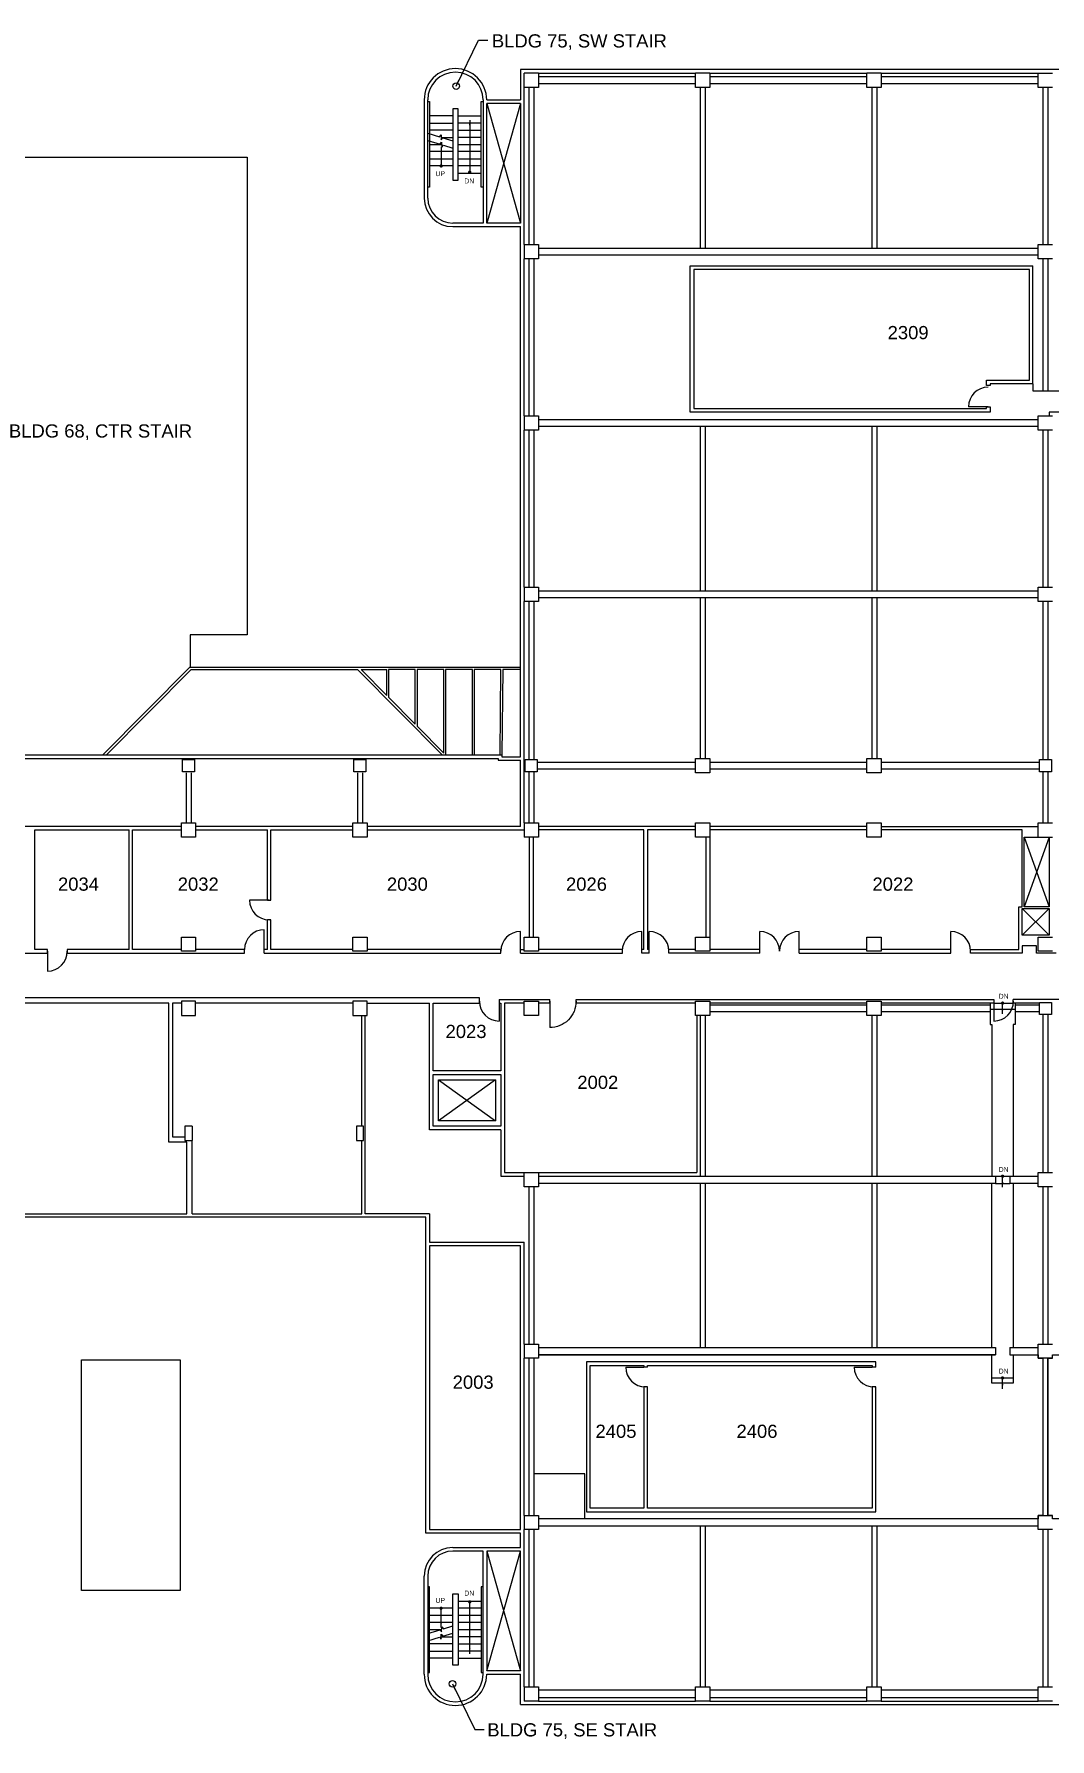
# Model space of a CAD drawing. Header units: inches. Extents: x 338 to 7662, y 1527 to 4766.
# Drawn here: x 3754 to 5603, y 1650 to 4754 of the extents above; entities that cross this region are included whole.
import ezdxf

# ---------------------------------------------------------------- set-up
doc = ezdxf.new("R2010")
doc.units = ezdxf.units.IN
doc.header["$LTSCALE"] = 150
doc.header["$MEASUREMENT"] = 0
doc.layers.get('0').update_dxf_attribs({"linetype": 'CONTINUOUS'})
for name, color, linetype in [('A-ANNO-TEXT', 4, 'CONTINUOUS'), ('A-ANNO-TEXT-STAIR', 4, 'CONTINUOUS'), ('A-ANNO-TX192', 4, 'CONTINUOUS'), ('A-COLS', 5, 'CONTINUOUS'), ('A-DOOR', 2, 'CONTINUOUS'), ('A-FLOR-BEAM', 1, 'CONTINUOUS'), ('A-FLOR-EVTR', 2, 'CONTINUOUS'), ('A-FLOR-STRS', 2, 'CONTINUOUS'), ('A-ROOF-LEVL-THICK', 3, 'CONTINUOUS'), ('A-SHFT', 1, 'CONTINUOUS'), ('A-WALL-FULL', 6, 'CONTINUOUS')]:
    doc.layers.add(name, color=color, linetype=linetype)
doc.styles.add('ARIAL', font='arial.ttf')
doc.styles.get("Standard").update_dxf_attribs({"font": 'simplex'})
doc.dimstyles.new('DIM-96', dxfattribs={"dimscale": 96, "dimtxt": 0.18, "dimasz": 0.09375, "dimexe": 0.18, "dimexo": 0.0625, "dimgap": 0.09, "dimtad": 0, "dimtih": 1, "dimtoh": 1, "dimdec": 4, "dimzin": 0, "dimdsep": 46, "dimlunit": 4, "dimtxsty": 'Standard', "dimblk": 'ARCHTICK', "dimcen": 0.09, "dimadec": 0, "dimazin": 0, "dimtfac": 1, "dimtdec": 4, "dimtofl": 0, "dimtmove": 2, "dimatfit": 3, "dimfxl": 0, "dimtolj": 1, "dimtzin": 0, "dimarcsym": 0})
doc.dimstyles.new('DIM1-4', dxfattribs={"dimscale": 48, "dimtxt": 0.09375, "dimasz": 0.125, "dimexe": 0.125, "dimexo": 0.09375, "dimgap": 0, "dimtad": 1, "dimdec": 6, "dimzin": 7, "dimdsep": 46, "dimlunit": 4, "dimtxsty": 'Standard', "dimsah": 1, "dimcen": 2.25, "dimdle": 1.5, "dimadec": 0, "dimazin": 0, "dimtfac": 1, "dimtdec": 6, "dimtix": 1, "dimtofl": 0, "dimtmove": 2, "dimatfit": 3, "dimfxl": 0, "dimtolj": 1, "dimtzin": 3, "dimarcsym": 0})

# ---------------------------------------------------------------- blocks, each defined once
blk = doc.blocks.new('LDOOR', base_point=(5988, 1992))
blk.add_line((5988, 1992), (5988, 2004))
blk.add_arc((5988, 1992), 12, 0, 90)
blk = doc.blocks.new('RDOOR', base_point=(6216, 3180))
blk.add_line((6216, 3180), (6216, 3192))
blk.add_arc((6216, 3180), 12, 90, 180)
blk = doc.blocks.new('PRDOOR', base_point=(5436, 2028))
for p, q in [((5424, 2028), (5424, 2040)), ((5448, 2028), (5448, 2040))]:
    blk.add_line(p, q)
for centre, start, end in [((5424, 2028), 0, 90), ((5448, 2028), 90, 180)]:
    blk.add_arc(centre, 12, start, end)
blk = doc.blocks.new('_ArchTick')
at = {"color": 0, "linetype": 'ByBlock', "const_width": 0.15}
blk.add_lwpolyline([(-0.5, -0.5), (0.5, 0.5)], dxfattribs=at)

msp = doc.modelspace()

# ---------------------------------------------------------------- linework, layer by layer
at = {"layer": 'A-ANNO-TEXT', "linetype": 'Continuous'}
for points in [[(4470.9, 4573.4), (4492, 4566.9), (4494.7, 4570.4), (4495.1, 4561.6), (4497.7, 4565.1), (4516, 4559.5)], [(4470.9, 4560.4), (4493.1, 4553.5), (4495.8, 4557), (4496.2, 4548.2), (4498.9, 4551.7), (4516, 4546.4)], [(4470.9, 1841.6), (4493.1, 1848.5), (4495.8, 1845), (4496.2, 1853.8), (4498.9, 1850.3), (4516, 1855.6)], [(4470.9, 1828.6), (4492, 1835.1), (4494.7, 1831.6), (4495.1, 1840.4), (4497.7, 1836.9), (4516, 1842.5)]]:
    msp.add_lwpolyline(points, dxfattribs=at)
at = {"layer": 'A-ANNO-TEXT', "const_width": 3}
for points in [[(4494.9, 4515.5, 1), (4494.9, 4512.5, 1)], [(4546.9, 4504, 1), (4546.9, 4501, 1)], [(5515.5, 2989.7, 1), (5518.5, 2989.7, 1)], [(5515.5, 2674.5, 1), (5518.5, 2674.5, 1)], [(5515.5, 2307.2, 1), (5518.5, 2307.2, 1)], [(4546.9, 1898, -1), (4546.9, 1901, -1)], [(4494.9, 1886.5, -1), (4494.9, 1889.5, -1)]]:
    msp.add_lwpolyline(points, format="xyb", close=True, dxfattribs=at)
at = {"layer": 'A-COLS'}
for p, q in [((4672, 4683), (4646, 4683)), ((4646, 4657), (4646, 4683)), ((4672, 4657), (4646, 4657)), ((4672, 4683), (4672, 4657)), ((4958, 4657), (4958, 4683)), ((4984, 4683), (4958, 4683)), ((4984, 4657), (4958, 4657)), ((4984, 4683), (4984, 4657)), ((5270, 4657), (5270, 4683)), ((5296, 4683), (5270, 4683)), ((5296, 4657), (5270, 4657)), ((5296, 4683), (5296, 4657)), ((5582, 4657), (5582, 4683)), ((5582, 4683), (5608, 4683)), ((5608, 4657), (5582, 4657)), ((4646, 4371), (4672, 4371)), ((4646, 4371), (4646, 4345)), ((4672, 4371), (4672, 4345)), ((5582, 4345), (5582, 4371)), ((5582, 4371), (5608, 4371)), ((4672, 4345), (4646, 4345)), ((5608, 4345), (5582, 4345)), ((4646, 4059), (4672, 4059)), ((4646, 4059), (4646, 4033)), ((4672, 4059), (4672, 4033)), ((5582, 4033), (5582, 4059)), ((5582, 4059), (5608, 4059)), ((4672, 4033), (4646, 4033)), ((5608, 4033), (5582, 4033)), ((4646, 3747), (4672, 3747)), ((4646, 3747), (4646, 3721)), ((4672, 3747), (4672, 3721)), ((5582, 3721), (5582, 3747)), ((5582, 3747), (5608, 3747)), ((4672, 3721), (4646, 3721)), ((5608, 3721), (5582, 3721)), ((4958, 3435), (4984, 3435)), ((4958, 3409), (4958, 3435)), ((4984, 3435), (4984, 3409)), ((5270, 3409), (5270, 3435)), ((5270, 3435), (5296, 3435)), ((5296, 3435), (5296, 3409)), ((4984, 3409), (4958, 3409)), ((5296, 3409), (5270, 3409)), ((4022, 3318), (4048, 3318)), ((4022, 3292), (4022, 3318)), ((4048, 3292), (4022, 3292)), ((4048, 3318), (4048, 3292)), ((4334, 3292), (4334, 3318)), ((4334, 3318), (4360, 3318)), ((4360, 3292), (4334, 3292)), ((4360, 3318), (4360, 3292)), ((4646, 3318), (4672, 3318)), ((4646, 3318), (4646, 3292)), ((4672, 3292), (4646, 3292)), ((4672, 3318), (4672, 3292)), ((4958, 3292), (4958, 3318)), ((4958, 3318), (4984, 3318)), ((4984, 3292), (4958, 3292)), ((4984, 3318), (4984, 3292)), ((5270, 3318), (5296, 3318)), ((5270, 3292), (5270, 3318)), ((5296, 3292), (5270, 3292)), ((5296, 3318), (5296, 3292)), ((5582, 3292), (5582, 3318)), ((5582, 3318), (5608, 3318)), ((5582, 3292), (5608, 3292)), ((4022, 3084), (4022, 3110)), ((4022, 3110), (4048, 3110)), ((4048, 3110), (4048, 3084)), ((4334, 3110), (4360, 3110)), ((4334, 3084), (4334, 3110)), ((4360, 3110), (4360, 3084)), ((4646, 3084), (4646, 3110)), ((4646, 3110), (4672, 3110)), ((4672, 3110), (4672, 3084)), ((4958, 3110), (4984, 3110)), ((4958, 3084), (4958, 3110)), ((4984, 3110), (4984, 3084)), ((5270, 3084), (5270, 3110)), ((5270, 3110), (5296, 3110)), ((5296, 3110), (5296, 3084)), ((5582, 3110), (5608, 3110)), ((5582, 3084), (5582, 3110)), ((4048, 3084), (4022, 3084)), ((4360, 3084), (4334, 3084)), ((4672, 3084), (4646, 3084)), ((4984, 3084), (4958, 3084)), ((5296, 3084), (5270, 3084)), ((5608, 3084), (5582, 3084)), ((4022, 2993), (4022, 2967)), ((4048, 2993), (4022, 2993)), ((4048, 2967), (4048, 2993)), ((4334, 2993), (4334, 2967)), ((4360, 2993), (4334, 2993)), ((4360, 2967), (4360, 2993)), ((4646, 2993), (4672, 2993)), ((4646, 2967), (4646, 2993)), ((4672, 2993), (4672, 2967)), ((4958, 2967), (4958, 2993)), ((4958, 2993), (4984, 2993)), ((4984, 2993), (4984, 2967)), ((5270, 2993), (5296, 2993)), ((5270, 2967), (5270, 2993)), ((5296, 2993), (5296, 2967)), ((4022, 2967), (4048, 2967)), ((4334, 2967), (4360, 2967)), ((4672, 2967), (4646, 2967)), ((4984, 2967), (4958, 2967)), ((5296, 2967), (5270, 2967)), ((4028.5, 2765.5), (4028.5, 2739.5)), ((4041.5, 2765.5), (4028.5, 2765.5)), ((4041.5, 2765.5), (4041.5, 2739.5)), ((4340.5, 2765.5), (4340.5, 2739.5)), ((4353.5, 2765.5), (4340.5, 2765.5)), ((4353.5, 2739.5), (4353.5, 2765.5)), ((4028.5, 2739.5), (4041.5, 2739.5)), ((4340.5, 2739.5), (4353.5, 2739.5)), ((4646, 2655), (4646, 2681)), ((4646, 2681), (4672, 2681)), ((4672, 2681), (4672, 2655)), ((5582, 2681), (5608, 2681)), ((5582, 2655), (5582, 2681)), ((4672, 2655), (4646, 2655)), ((5608, 2655), (5582, 2655)), ((4646, 2369), (4672, 2369)), ((4646, 2369), (4646, 2343)), ((4672, 2369), (4672, 2343)), ((5582, 2343), (5582, 2369)), ((5582, 2369), (5608, 2369)), ((4672, 2343), (4646, 2343)), ((5608, 2343), (5582, 2343)), ((4646, 2057), (4672, 2057)), ((4646, 2057), (4646, 2031)), ((4672, 2057), (4672, 2031)), ((5582, 2057), (5608, 2057)), ((5582, 2031), (5582, 2057)), ((4672, 2031), (4646, 2031)), ((5608, 2031), (5582, 2031)), ((4646, 1745), (4672, 1745)), ((4646, 1745), (4646, 1719)), ((4672, 1745), (4672, 1719)), ((4958, 1719), (4958, 1745)), ((4958, 1745), (4984, 1745)), ((4984, 1745), (4984, 1719)), ((5270, 1745), (5296, 1745)), ((5270, 1719), (5270, 1745)), ((5296, 1745), (5296, 1719)), ((5582, 1719), (5582, 1745)), ((5582, 1745), (5608, 1745)), ((4672, 1719), (4646, 1719)), ((4984, 1719), (4958, 1719)), ((5296, 1719), (5270, 1719)), ((5608, 1719), (5582, 1719))]:
    msp.add_line(p, q, dxfattribs=at)
for points in [[(4024, 3433), (4046, 3433), (4046, 3411), (4024, 3411)], [(4336, 3433), (4358, 3433), (4358, 3411), (4336, 3411)], [(4648, 3433), (4670, 3433), (4670, 3411), (4648, 3411)], [(5584, 3433), (5606, 3433), (5606, 3411), (5584, 3411)], [(5584, 2991), (5606, 2991), (5606, 2969), (5584, 2969)]]:
    msp.add_lwpolyline(points, close=True, dxfattribs=at)
at = {"layer": 'A-DOOR'}
for p, q in [((4831, 2326.8), (4863.8, 2326.8)), ((5247, 2326.8), (5279.8, 2326.8))]:
    msp.add_line(p, q, dxfattribs=at)
for centre in [(4867, 2326.8), (5283, 2326.8)]:
    msp.add_ellipse(centre, major_axis=(-25.5, 25.5), ratio=1, start_param=0.785398, end_param=2.356194, dxfattribs=at)
at = {"layer": 'A-FLOR-BEAM'}
for p, q in [((4654.5, 4657), (4654.5, 4371)), ((4663.5, 4657), (4663.5, 4371)), ((4672, 4676.5), (4958, 4676.5)), ((4958, 4663.5), (4672, 4663.5)), ((4966.7, 4657), (4966.7, 4364.5)), ((4975.7, 4657), (4975.7, 4364.5)), ((4984, 4676.5), (5270, 4676.5)), ((5270, 4663.5), (4984, 4663.5)), ((5278.8, 4657), (5278.8, 4364.5)), ((5287.8, 4657), (5287.8, 4364.5)), ((5296, 4676.5), (5582, 4676.5)), ((5582, 4663.5), (5296, 4663.5)), ((5590.4, 4657), (5590.4, 4371)), ((5599.4, 4657), (5599.4, 4371)), ((4672, 4364.5), (5582, 4364.5)), ((5582, 4351.5), (4672, 4351.5)), ((4654.5, 4345), (4654.5, 4059)), ((4663.5, 4345), (4663.5, 4059)), ((5590.4, 4345), (5590.4, 4104.5)), ((5599.4, 4345), (5599.4, 4104.5)), ((4672, 4052.5), (5582, 4052.5)), ((5582, 4039.5), (4672, 4039.5)), ((4966.7, 4039.5), (4966.7, 3740.5)), ((4975.7, 4039.5), (4975.7, 3740.5)), ((5278.8, 4039.5), (5278.8, 3740.5)), ((5287.8, 4039.5), (5287.8, 3740.5)), ((4654.5, 4033), (4654.5, 3747)), ((4663.5, 4033), (4663.5, 3747)), ((5590.4, 4033), (5590.4, 3747)), ((5599.4, 4033), (5599.4, 3747)), ((4672, 3740.5), (5582, 3740.5)), ((5582, 3727.5), (4672, 3727.5)), ((4966.7, 3727.5), (4966.7, 3435)), ((4975.7, 3727.5), (4975.7, 3435)), ((5278.8, 3727.5), (5278.8, 3435)), ((5287.8, 3727.5), (5287.8, 3435)), ((4654.5, 3721), (4654.5, 3433)), ((4663.5, 3721), (4663.5, 3433)), ((5590.4, 3721), (5590.4, 3433)), ((5599.4, 3721), (5599.4, 3433)), ((4670, 3428.5), (4958, 3428.5)), ((4958, 3415.5), (4670, 3415.5)), ((4984, 3428.5), (5270, 3428.5)), ((5270, 3415.5), (4984, 3415.5)), ((5296, 3428.5), (5584, 3428.5)), ((5584, 3415.5), (5296, 3415.5)), ((4030.7, 3409), (4030.7, 3318)), ((4039.7, 3409), (4039.7, 3318)), ((4342.8, 3409), (4342.8, 3318)), ((4351.8, 3409), (4351.8, 3318)), ((4654.5, 3411), (4654.5, 3318)), ((4663.5, 3411), (4663.5, 3318)), ((5590.4, 3411), (5590.4, 3318)), ((5599.4, 3411), (5599.4, 3318)), ((4984, 2986.5), (5270, 2986.5)), ((5296, 2986.5), (5494.3, 2986.5)), ((5539.8, 2986.5), (5584, 2986.5)), ((4975.7, 2967), (4975.7, 2674.5)), ((5270, 2973.5), (4984, 2973.5)), ((5278.8, 2967), (5278.8, 2674.5)), ((5287.8, 2967), (5287.8, 2674.5)), ((5494.3, 2973.5), (5296, 2973.5)), ((5584, 2973.5), (5539.8, 2973.5)), ((5590.4, 2969), (5590.4, 2681)), ((5599.4, 2969), (5599.4, 2681)), ((4672, 2674.5), (5504, 2674.5)), ((5504, 2674.5), (5504, 2661.5)), ((5530, 2674.5), (5530, 2661.5)), ((5530, 2674.5), (5582, 2674.5)), ((4654.5, 2655), (4654.5, 2369)), ((4663.5, 2655), (4663.5, 2369)), ((5504, 2661.5), (4672, 2661.5)), ((4966.7, 2661.5), (4966.7, 2362.5)), ((4975.7, 2661.5), (4975.7, 2362.5)), ((5278.8, 2661.5), (5278.8, 2362.5)), ((5287.8, 2661.5), (5287.8, 2362.5)), ((5582, 2661.5), (5530, 2661.5)), ((5590.4, 2655), (5590.4, 2369)), ((5599.4, 2655), (5599.4, 2369)), ((4672, 2362.5), (5504, 2362.5)), ((5504, 2362.5), (5504, 2349.5)), ((5530, 2362.5), (5530, 2349.5)), ((5530, 2362.5), (5582, 2362.5)), ((4654.5, 2343), (4654.5, 2057)), ((4663.5, 2343), (4663.5, 2057)), ((4672, 2349.5), (5504, 2349.5)), ((5504, 2349.5), (5497.5, 2349.5)), ((5530, 2349.5), (5582, 2349.5)), ((5590.4, 2343), (5590.4, 2057)), ((5599.4, 2343), (5599.4, 2057)), ((5582, 2050.5), (4672, 2050.5)), ((4654.5, 2031), (4654.5, 1745)), ((4663.5, 2031), (4663.5, 1745)), ((5582, 2037.5), (4672, 2037.5)), ((4966.7, 2037.5), (4966.7, 1745)), ((4975.7, 2037.5), (4975.7, 1745)), ((5278.8, 2037.5), (5278.8, 1745)), ((5287.8, 2037.5), (5287.8, 1745)), ((5590.4, 2031), (5590.4, 1745)), ((5599.4, 2031), (5599.4, 1745)), ((4958, 1738.5), (4672, 1738.5)), ((5270, 1738.5), (4984, 1738.5)), ((5582, 1738.5), (5296, 1738.5)), ((4672, 1725.5), (4958, 1725.5)), ((4984, 1725.5), (5270, 1725.5)), ((5296, 1725.5), (5582, 1725.5))]:
    msp.add_line(p, q, dxfattribs=at)
at = {"layer": 'A-FLOR-EVTR'}
for p, q in [((4490, 2775.2), (4490, 2850)), ((4490, 2850), (4594, 2850)), ((4490, 2850), (4594, 2775.2)), ((4594, 2850), (4490, 2775.2)), ((4594, 2850), (4594, 2775.2)), ((4594, 2775.2), (4490, 2775.2))]:
    msp.add_line(p, q, dxfattribs=at)
at = {"layer": 'A-FLOR-STRS'}
for p, q in [((4470.5, 4631), (4473.8, 4631)), ((4473.8, 4631), (4473.8, 4475)), ((4568, 4631), (4571.3, 4631)), ((4568, 4475), (4568, 4631)), ((4516, 4605), (4473.8, 4605)), ((4525.8, 4605), (4568, 4605)), ((4473.8, 4592), (4516, 4592)), ((4516, 4579), (4473.8, 4579)), ((4494.9, 4566), (4516, 4566)), ((4568, 4592), (4525.8, 4592)), ((4525.8, 4579), (4568, 4579)), ((4568, 4566), (4525.8, 4566)), ((4473.8, 4553), (4496, 4553)), ((4516, 4540), (4473.8, 4540)), ((4525.8, 4553), (4568, 4553)), ((4568, 4540), (4525.8, 4540)), ((4473.8, 4527), (4516, 4527)), ((4516, 4514), (4473.8, 4514)), ((4525.8, 4527), (4568, 4527)), ((4568, 4514), (4525.8, 4514)), ((4525.8, 4501), (4568, 4501)), ((4473.8, 4475), (4470.5, 4475)), ((4571.3, 4475), (4568, 4475)), ((5572.3, 4117.5), (5572.3, 4104.5)), ((5572.3, 4104.5), (6121.5, 4104.5)), ((5601.5, 4065.5), (5601.5, 4059)), ((6433.5, 4065.5), (5601.5, 4065.5)), ((5494.3, 2989.7), (5494.3, 2950.8)), ((5500.8, 2989.7), (5536.6, 2989.7)), ((5539.8, 2989.7), (5539.8, 2950.8)), ((5494.3, 2978.8), (5539.8, 2978.8)), ((5494.3, 2950.8), (5497.5, 2950.8)), ((5497.5, 2950.8), (5497.5, 2674.5)), ((5536.5, 2950.8), (5536.5, 2674.5)), ((5539.8, 2950.8), (5536.5, 2950.8)), ((5504, 2674.5), (5530, 2674.5)), ((5497.5, 2362.5), (5497.5, 2661.5)), ((5504, 2661.5), (5530, 2661.5)), ((5536.5, 2661.5), (5536.5, 2362.5)), ((5497.5, 2297.5), (5497.5, 2349.5)), ((5536.5, 2349.5), (5536.5, 2297.5)), ((5497.5, 2307.2), (5536.5, 2307.2)), ((5536.5, 2297.5), (5497.5, 2297.5)), ((4473.8, 1927), (4470.5, 1927)), ((4473.8, 1771), (4473.8, 1927)), ((4568, 1927), (4568, 1771)), ((4571.3, 1927), (4568, 1927)), ((4525.8, 1901), (4568, 1901)), ((4516, 1888), (4473.8, 1888)), ((4473.8, 1875), (4516, 1875)), ((4568, 1888), (4525.8, 1888)), ((4525.8, 1875), (4568, 1875)), ((4516, 1862), (4473.8, 1862)), ((4473.8, 1849), (4496, 1849)), ((4494.9, 1836), (4516, 1836)), ((4568, 1862), (4525.8, 1862)), ((4525.8, 1849), (4568, 1849)), ((4568, 1836), (4525.8, 1836)), ((4516, 1823), (4473.8, 1823)), ((4473.8, 1810), (4516, 1810)), ((4525.8, 1823), (4568, 1823)), ((4568, 1810), (4525.8, 1810)), ((4470.5, 1771), (4473.8, 1771)), ((4516, 1797), (4473.8, 1797)), ((4525.8, 1797), (4568, 1797)), ((4568, 1771), (4571.3, 1771))]:
    msp.add_line(p, q, dxfattribs=at)
for points in [[(5536.5, 2349.5), (5582, 2349.5), (5582, 2343), (5590.4, 2343), (5590.4, 2057), (5582, 2057), (5582, 2050.5), (4756.5, 2050.5), (4756.5, 2132.5), (4663.5, 2132.5)], [(5497.5, 2349.5), (4672, 2349.5), (4672, 2343), (4663.5, 2343), (4663.5, 2132.5)]]:
    msp.add_lwpolyline(points, dxfattribs=at)
msp.add_lwpolyline([(5599.4, 2343), (5608, 2343), (5608, 2349.5), (6518, 2349.5), (6518, 2343), (6526.7, 2343), (6526.7, 2057), (6518, 2057), (6518, 2050.5), (5608, 2050.5), (5608, 2057), (5599.4, 2057)], close=True, dxfattribs=at)
at = {"layer": 'A-ROOF-LEVL-THICK'}
for p, q in [((3675, 4530), (4141.6, 4530)), ((4141.6, 4530), (4141.6, 3660)), ((4141.6, 3660), (4038.2, 3660)), ((4038.2, 3660), (4038.2, 3601.5)), ((3879, 3441.5), (4037.3, 3601.5)), ((4037.3, 3601.5), (4639.5, 3601.5)), ((4039.6, 3597), (3885.5, 3441.5)), ((4039.6, 3597), (4342.4, 3597)), ((4342.4, 3597), (4496.5, 3441.5)), ((4349.1, 3597), (4395.8, 3597)), ((4395.8, 3549.9), (4349.1, 3597)), ((4395.8, 3549.9), (4395.8, 3597)), ((4447.8, 3597), (4399, 3597)), ((4399, 3597), (4399, 3546.6)), ((4447.8, 3497.3), (4447.8, 3597)), ((4499.8, 3597), (4451, 3597)), ((4451, 3597), (4451, 3494)), ((4499.8, 3444.8), (4499.8, 3597)), ((4551.8, 3597), (4503, 3597)), ((4503, 3597), (4503, 3441.5)), ((4551.8, 3441.5), (4551.8, 3597)), ((4603.8, 3597), (4555, 3597)), ((4555, 3597), (4555, 3441.5)), ((4602.3, 3441.5), (4603.8, 3597)), ((4607, 3597), (4605.5, 3441.5)), ((4639.5, 3597), (4607, 3597)), ((4447.8, 3497.3), (4399, 3546.6)), ((4499.8, 3444.8), (4451, 3494)), ((3840, 2340), (4020, 2340)), ((3840, 1920), (3840, 2340)), ((4020, 2340), (4020, 1920)), ((4020, 1920), (3840, 1920))]:
    msp.add_line(p, q, dxfattribs=at)
at = {"layer": 'A-SHFT'}
for p, q in [((4639.5, 4627.8), (4577.8, 4410)), ((4577.8, 4627.8), (4639.5, 4410)), ((5556, 3292), (5601.5, 3165.2)), ((5601.5, 3292), (5556, 3165.2)), ((5601.5, 3162), (5552.8, 3113.2)), ((5552.8, 3162), (5601.5, 3113.2)), ((4577.8, 1992), (4639.5, 1774.2)), ((4577.8, 1774.2), (4639.5, 1992))]:
    msp.add_line(p, q, dxfattribs=at)
at = {"layer": 'A-WALL-FULL'}
for p, q in [((7486.5, 4689.5), (4639.5, 4689.5)), ((4639.5, 4689.5), (4639.5, 4634.2)), ((4646, 4371), (4646, 4657)), ((4672, 4683), (4958, 4683)), ((4984, 4683), (5270, 4683)), ((5296, 4683), (5582, 4683)), ((4464, 4634.2), (4464, 4455.5)), ((4470.5, 4455.5), (4470.5, 4634.2)), ((4571.3, 4634.2), (4571.3, 4410)), ((4577.8, 4634.2), (4639.5, 4634.2)), ((4577.8, 4410), (4577.8, 4627.8)), ((4639.5, 4627.8), (4577.8, 4627.8)), ((4639.5, 4627.8), (4639.5, 4410)), ((4525.8, 4618), (4516, 4618)), ((4516, 4618), (4516, 4488)), ((4525.8, 4488), (4525.8, 4618)), ((4516, 4488), (4525.8, 4488)), ((4571.3, 4410), (4516, 4410)), ((4639.5, 4410), (4577.8, 4410)), ((4516, 4403.5), (4639.5, 4403.5)), ((4639.5, 3438.2), (4639.5, 4403.5)), ((4646, 4059), (4646, 4345)), ((4948.3, 4065.5), (4948.3, 4332)), ((4948.3, 4332), (5572.3, 4332)), ((5565.8, 4325.5), (4954.8, 4325.5)), ((4954.8, 4325.5), (4954.8, 4072)), ((5565.8, 4124), (5565.8, 4325.5)), ((5572.3, 4117.5), (5572.3, 4332)), ((5487.8, 4114.2), (5487.8, 4124)), ((5487.8, 4124), (5565.8, 4124)), ((5494.3, 4114.2), (5487.8, 4114.2)), ((5572.3, 4117.5), (5494.3, 4117.5)), ((5494.3, 4117.5), (5494.3, 4114.2)), ((4954.8, 4072), (5487.8, 4072)), ((5487.8, 4075.2), (5494.3, 4075.2)), ((5487.8, 4072), (5487.8, 4075.2)), ((5494.3, 4075.2), (5494.3, 4065.5)), ((5494.3, 4065.5), (4948.3, 4065.5)), ((4646, 3747), (4646, 4033)), ((4646, 3318), (4646, 3721)), ((3697, 3441.5), (4605.5, 3441.5)), ((3723, 3434.8), (4598.5, 3435)), ((4598.5, 3435), (4598.5, 3431.8)), ((4598.5, 3431.8), (4639.5, 3431.8)), ((4605.5, 3441.5), (4605.5, 3438.2)), ((4605.5, 3438.2), (4639.5, 3438.2)), ((4639.5, 3311.5), (4639.5, 3431.8)), ((4022, 3311.5), (3736, 3311.5)), ((3755.5, 3087.2), (3755.5, 3305)), ((3755.5, 3305), (3927.2, 3305)), ((3927.2, 3087.2), (3927.2, 3305)), ((3933.2, 3087.2), (3933.2, 3305)), ((3933.2, 3305), (4022, 3305)), ((4334, 3311.5), (4048, 3311.5)), ((4048, 3305), (4179, 3305)), ((4179, 3177.2), (4179, 3305)), ((4185, 3305), (4334, 3305)), ((4185, 3177.2), (4185, 3305)), ((4639.5, 3311.5), (4360, 3311.5)), ((4360, 3305), (4646, 3305)), ((4655.8, 3110), (4655.8, 3292)), ((4662.3, 3292), (4662.3, 3110)), ((4958, 3311.5), (4672, 3311.5)), ((4863.8, 3305), (4672, 3305)), ((4863.8, 3087.2), (4863.8, 3305)), ((4870.3, 3305), (4870.3, 3087.2)), ((4958, 3305), (4870.3, 3305)), ((4977.5, 3110), (4977.5, 3292)), ((5270, 3311.5), (4984, 3311.5)), ((5270, 3305), (4984, 3305)), ((4984, 3305), (4984, 3087.2)), ((5296, 3311.5), (5582, 3311.5)), ((5552.8, 3305), (5296, 3305)), ((5552.8, 3165.2), (5552.8, 3305)), ((5556, 3292), (5582, 3292)), ((5556, 3165.2), (5556, 3292)), ((5601.5, 3292), (5601.5, 3165.2)), ((4179, 3177.2), (4185, 3177.2)), ((4179, 3087.2), (4179, 3141.2)), ((4185, 3087.2), (4185, 3141.2)), ((5546.3, 3165.2), (5552.8, 3165.2)), ((5546.3, 3087.2), (5546.3, 3165.2)), ((5552.8, 3162), (5601.5, 3162)), ((5552.8, 3113.2), (5552.8, 3162)), ((5601.5, 3165.2), (5556, 3165.2)), ((5601.5, 3162), (5601.5, 3113.2)), ((5601.5, 3113.2), (5552.8, 3113.2)), ((3697.5, 3080.8), (3778.3, 3080.8)), ((3778.3, 3087.2), (3755.5, 3087.2)), ((3778.3, 3080.8), (3778.3, 3087.2)), ((3814, 3087.2), (3814, 3080.8)), ((3878.4, 3087.2), (3814, 3087.2)), ((3814, 3080.8), (3878.4, 3080.8)), ((3927.2, 3087.2), (3878.4, 3087.2)), ((3878.4, 3080.8), (4137, 3080.8)), ((4022, 3087.2), (3933.2, 3087.2)), ((4137, 3087.2), (4048, 3087.2)), ((4137, 3080.8), (4137, 3087.2)), ((4179, 3087.2), (4173, 3087.2)), ((4173, 3080.8), (4173, 3087.2)), ((4173, 3080.8), (4603.8, 3080.8)), ((4334, 3087.2), (4185, 3087.2)), ((4603.8, 3087.2), (4360, 3087.2)), ((4603.8, 3080.8), (4603.8, 3087.2)), ((4639.5, 3080.8), (4639.5, 3087.2)), ((4639.5, 3087.2), (4646, 3087.2)), ((4639.5, 3080.8), (4824.8, 3080.8)), ((4824.8, 3087.2), (4672, 3087.2)), ((4824.8, 3080.8), (4824.8, 3087.2)), ((4860.5, 3080.8), (4860.5, 3087.2)), ((4863.8, 3087.2), (4860.5, 3087.2)), ((4873.5, 3080.8), (4860.5, 3080.8)), ((4873.5, 3087.2), (4870.3, 3087.2)), ((4873.5, 3080.8), (4873.5, 3087.2)), ((4909.3, 3080.8), (4909.3, 3087.2)), ((4958, 3087.2), (4909.3, 3087.2)), ((5075, 3080.8), (4909.3, 3080.8)), ((5075, 3087.2), (4984, 3087.2)), ((5075, 3080.8), (5075, 3087.2)), ((5146.5, 3080.8), (5146.5, 3087.2)), ((5270, 3087.2), (5146.5, 3087.2)), ((5146.5, 3080.8), (5422.8, 3080.8)), ((5422.8, 3087.2), (5296, 3087.2)), ((5422.8, 3080.8), (5422.8, 3087.2)), ((5458.5, 3087.2), (5546.3, 3087.2)), ((5458.5, 3080.8), (5458.5, 3087.2)), ((5552.8, 3080.8), (5458.5, 3080.8)), ((5552.8, 3093.8), (5552.8, 3080.8)), ((5578.8, 3093.8), (5552.8, 3093.8)), ((5578.8, 3080.8), (5578.8, 3093.8)), ((5614.5, 3080.8), (5578.8, 3080.8)), ((4564.8, 2999.5), (3710, 2999.5)), ((3999.3, 2989.7), (3736, 2989.7)), ((3999.3, 2736.2), (3999.3, 2989.7)), ((4005.8, 2989.7), (4005.8, 2746)), ((4022, 2989.7), (4005.8, 2989.7)), ((4334, 2989.7), (4048, 2989.7)), ((4360, 2989.7), (4473.8, 2989.7)), ((4473.8, 2759), (4473.8, 2989.7)), ((4480.3, 2989.7), (4564.8, 2989.7)), ((4480.3, 2866.2), (4480.3, 2989.7)), ((4564.8, 2989.7), (4564.8, 2999.5)), ((4600.5, 2996.2), (4600.5, 2989.7)), ((4600.5, 2996.2), (4692.5, 2996.2)), ((4600.5, 2989.7), (4603.8, 2989.7)), ((4603.8, 2989.7), (4603.8, 2866.2)), ((4610.3, 2989.7), (4610.3, 2681)), ((4646, 2989.7), (4610.3, 2989.7)), ((4692.5, 2989.7), (4672, 2989.7)), ((4692.5, 2989.7), (4692.5, 2996.2)), ((4740.5, 2989.7), (4740.5, 2996.2)), ((4740.5, 2996.2), (5500.8, 2996.2)), ((4958, 2989.7), (4740.5, 2989.7)), ((5270, 2989.7), (4984, 2989.7)), ((5500.8, 2989.7), (5296, 2989.7)), ((5500.8, 2996.2), (5500.8, 2989.7)), ((5536.5, 2989.7), (5536.5, 2996.2)), ((5890.8, 2996.2), (5536.5, 2996.2)), ((5584, 2989.7), (5536.5, 2989.7)), ((4350.3, 2765.5), (4350.3, 2967)), ((4356.8, 2606.2), (4356.8, 2967)), ((4960.2, 2967), (4960.2, 2681)), ((4966.7, 2967), (4966.7, 2674.5)), ((4603.8, 2866.2), (4480.3, 2866.2)), ((4480.3, 2859.8), (4603.8, 2859.8)), ((4480.3, 2765.5), (4480.3, 2859.8)), ((4603.8, 2859.8), (4603.8, 2765.5)), ((4603.8, 2765.5), (4480.3, 2765.5)), ((4031.8, 2736.2), (3999.3, 2736.2)), ((4005.8, 2746), (4028.5, 2746)), ((4031.8, 2606.2), (4031.8, 2736.2)), ((4041.5, 2606.2), (4041.5, 2739.5)), ((4350.3, 2606.2), (4350.3, 2739.5)), ((4603.8, 2759), (4473.8, 2759)), ((4603.8, 2759), (4603.8, 2674.5)), ((4603.8, 2674.5), (4646, 2674.5)), ((4610.3, 2681), (4960.2, 2681)), ((4672, 2674.5), (4966.7, 2674.5)), ((4467.3, 2599.8), (3706.8, 2599.8)), ((3713.3, 2606.2), (4031.8, 2606.2)), ((4041.5, 2606.2), (4350.3, 2606.2)), ((4473.8, 2606.2), (4356.8, 2606.2)), ((4467.3, 2024.5), (4467.3, 2599.8)), ((4473.8, 2606.2), (4473.8, 2554.2)), ((4473.8, 2554.2), (4646, 2554.2)), ((4473.8, 2547.8), (4473.8, 2031)), ((4639.5, 2547.8), (4473.8, 2547.8)), ((4639.5, 2031), (4639.5, 2547.8)), ((4646, 2369), (4646, 2554.2)), ((4646, 2057), (4646, 2343)), ((4759.8, 2336.5), (4759.8, 2063.5)), ((5286.3, 2336.5), (4759.8, 2336.5)), ((4766.3, 2330), (4863.8, 2330)), ((4766.3, 2070), (4766.3, 2330)), ((4863.8, 2330), (4863.8, 2326.8)), ((4870.3, 2330), (5279.8, 2330)), ((4870.3, 2326.8), (4870.3, 2330)), ((5279.8, 2330), (5279.8, 2326.8)), ((5286.3, 2326.8), (5286.3, 2336.5)), ((4870.3, 2326.8), (4863.8, 2326.8)), ((5286.3, 2326.8), (5279.8, 2326.8)), ((4863.8, 2291), (4863.8, 2070)), ((4870.3, 2291), (4863.8, 2291)), ((4870.3, 2070), (4870.3, 2291)), ((5279.8, 2291), (5279.8, 2070)), ((5286.3, 2291), (5279.8, 2291)), ((5286.3, 2063.5), (5286.3, 2291)), ((4759.8, 2063.5), (5286.3, 2063.5)), ((4863.8, 2070), (4766.3, 2070)), ((5279.8, 2070), (4870.3, 2070)), ((4639.5, 2024.5), (4467.3, 2024.5)), ((4473.8, 2031), (4639.5, 2031)), ((4639.5, 1998.5), (4639.5, 2024.5)), ((4646, 1745), (4646, 2031)), ((4516, 1998.5), (4639.5, 1998.5)), ((4571.3, 1992), (4516, 1992)), ((4571.3, 1767.8), (4571.3, 1992)), ((4577.8, 1992), (4577.8, 1774.2)), ((4639.5, 1992), (4577.8, 1992)), ((4639.5, 1774.2), (4639.5, 1992)), ((4464, 1767.8), (4464, 1946.5)), ((4470.5, 1946.5), (4470.5, 1767.8)), ((4516, 1914), (4525.8, 1914)), ((4516, 1784), (4516, 1914)), ((4525.8, 1914), (4525.8, 1784)), ((4525.8, 1784), (4516, 1784)), ((4639.5, 1774.2), (4577.8, 1774.2)), ((4577.8, 1767.8), (4639.5, 1767.8)), ((4639.5, 1712.5), (4639.5, 1767.8)), ((4639.5, 1712.5), (7486.5, 1712.5)), ((4672, 1719), (4958, 1719)), ((4984, 1719), (5270, 1719)), ((5296, 1719), (5582, 1719))]:
    msp.add_line(p, q, dxfattribs=at)
msp.add_lwpolyline([(4185, 3141.2), (4179, 3141.2)], dxfattribs=at)
for centre, radius, start, end in [((4520.9, 4634.2), 56.9, 0, 180), ((4520.9, 4634.2), 50.4, 0, 180), ((4516, 4455.5), 52, 180, 270), ((4516, 4455.5), 45.5, 180, 270), ((4516, 1946.5), 52, 90, 180), ((4516, 1946.5), 45.5, 90, 180), ((4520.9, 1767.8), 56.9, 180, 0), ((4520.9, 1767.8), 50.4, 180, 0)]:
    msp.add_arc(centre, radius, start, end, dxfattribs=at)

# ---------------------------------------------------------------- block references
at = {"layer": 'A-DOOR', "xscale": 3, "yscale": 3}
for name, p, rotation in [('LDOOR', (5491, 4075.2), 90), ('RDOOR', (3778.3, 3084), 179.9999999999996), ('LDOOR', (4600.5, 2993), 179.9999999999996), ('RDOOR', (5500.8, 2993), 179.9999999999996)]:
    msp.add_blockref(name, p, dxfattribs=dict(at, rotation=rotation))
at = {"layer": 'A-DOOR'}
for name, p, xscale, yscale, zscale, rotation in [('RDOOR', (4182, 3177.2), 3, 3, 3, 90), ('LDOOR', (4692.5, 2993), -4, 4, 1.333333333333333, 179.9999999999996)]:
    msp.add_blockref(name, p, dxfattribs=dict(at, xscale=xscale, yscale=yscale, zscale=zscale, rotation=rotation))
at = {"layer": 'A-DOOR', "xscale": 3, "yscale": 3, "zscale": 3}
msp.add_blockref('RDOOR', (4173, 3087.2), dxfattribs=at)
at = {"layer": 'A-DOOR', "xscale": 3, "yscale": 3}
for name, p in [('RDOOR', (4639.5, 3084)), ('RDOOR', (4860.5, 3084)), ('LDOOR', (4873.5, 3084)), ('PRDOOR', (5110.8, 3084)), ('LDOOR', (5422.8, 3084))]:
    msp.add_blockref(name, p, dxfattribs=at)

# ---------------------------------------------------------------- texts
at = {"layer": 'A-ANNO-TEXT', "style": 'ARIAL'}
for p in [(5509.8, 2997.6), (5509.8, 2682.3), (5509.8, 2315.1)]:
    msp.add_text('DN', height=9, dxfattribs=at).set_placement(p)
at = {"layer": 'A-ANNO-TEXT', "char_height": 9, "style": 'ARIAL'}
for s, insert, width, attachment_point in [('UP', (4493.3, 4504.4), 30.516, 2), ('DN', (4546.1, 4491.1), 29.061, 2), ('UP', (4493.3, 1897.6), 30.516, 8), ('DN', (4546.1, 1910.9), 29.061, 8)]:
    msp.add_mtext(s, dxfattribs=dict(at, insert=insert, width=width, attachment_point=attachment_point))
at = {"layer": 'A-ANNO-TEXT-STAIR', "style": 'ARIAL'}
for s, p in [('BLDG 75, SW STAIR', (4587.3, 4729.6)), ('BLDG 68, CTR STAIR', (3708.1, 4019.4)), ('BLDG 75, SE STAIR', (4578.9, 1654.5))]:
    msp.add_text(s, height=24, dxfattribs=at).set_placement(p)
at = {"layer": 'A-ANNO-TX192', "style": 'ARIAL'}
for s, p in [('2309', (5307.7, 4198.5)), ('2034', (3797.4, 3194.3)), ('2032', (4015.4, 3194.3)), ('2030', (4396.1, 3194.3)), ('2026', (4722.2, 3194.3)), ('2022', (5280.1, 3194.3)), ('2023', (4502.9, 2926.1)), ('2002', (4742.8, 2833.5)), ('2003', (4515.9, 2287.5)), ('2405', (4775.9, 2198.1)), ('2406', (5032.6, 2198.1))]:
    msp.add_text(s, height=24, dxfattribs=at).set_placement(p)

# ---------------------------------------------------------------- leaders
at = {"layer": 'A-ANNO-TEXT'}
for points in [[(4546.9, 4597), (4546.9, 4502.5)], [(4494.9, 4548.9), (4494.9, 4514)], [(5517, 2969.9), (5517, 2989.7)], [(5517, 2654.7), (5517, 2674.5)], [(5517, 2287.4), (5517, 2307.2)], [(4546.9, 1805), (4546.9, 1899.5)], [(4494.9, 1853.1), (4494.9, 1888)]]:
    msp.add_leader(points, dimstyle='DIM-96', override={"dimgap": 0.09, "dimtad": 0}, dxfattribs=at)
at = {"layer": 'A-ANNO-TEXT-STAIR'}
for points in [[(4522.1, 4659.4), (4563.1, 4742.7), (4580.1, 4742.7)], [(4515.4, 1750.2), (4556.4, 1667), (4573.4, 1667)]]:
    msp.add_leader(points, dimstyle='DIM1-4', override={"dimscale": 96, "dimgap": 0, "dimtad": 0, "dimldrblk": 'DotBlank'}, dxfattribs=at)

doc.saveas('drawing.dxf')
